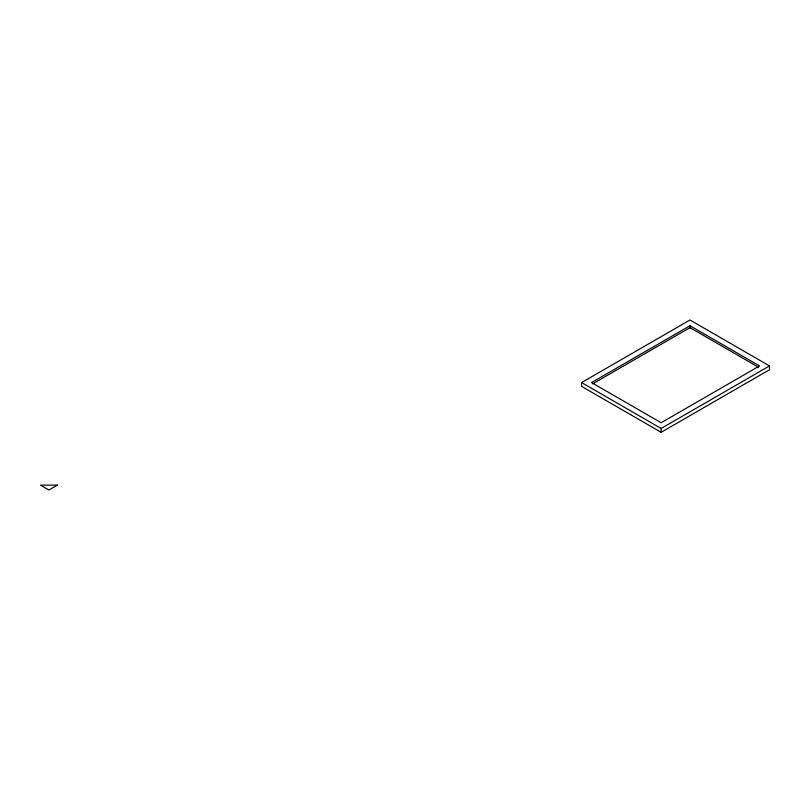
<?xml version="1.0" encoding="UTF-8"?>
<svg xmlns="http://www.w3.org/2000/svg" width="810" height="810" viewBox="0 0 810 810"><rect width="100%" height="100%" fill="white"/><g stroke="black" fill="none" stroke-linecap="round" stroke-linejoin="round"><path stroke-width="1.21" d="M581.61 382.563L689.968 320.001L769.5 365.917L769.5 369.745L661.142 432.307L581.61 386.39L581.61 382.563L661.142 428.48L769.5 365.917M689.968 325.742L591.553 382.563L661.142 422.739L759.557 365.917L689.968 325.742L689.968 328.617M592.647 383.849L689.968 327.655L758.474 367.203M661.142 428.48L661.142 432.307M57.338 485.139L48.914 489.999L40.5 485.139L57.338 485.139"/></g></svg>
